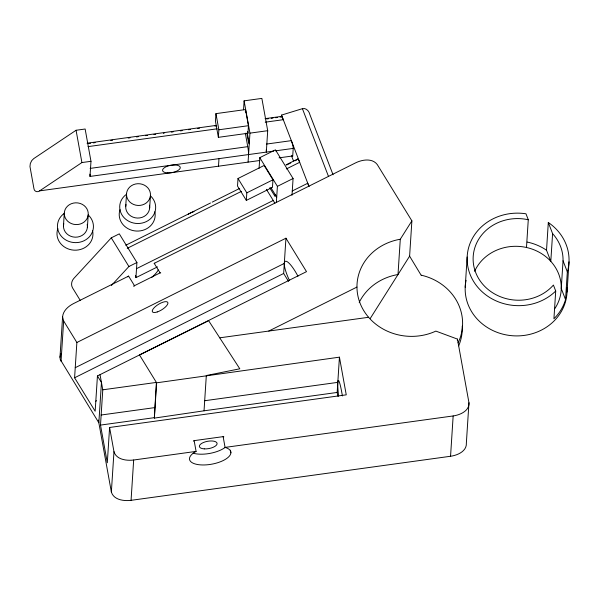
<?xml version="1.0" encoding="UTF-8"?>
<svg xmlns="http://www.w3.org/2000/svg" width="599" height="599" viewBox="0 0 599 599"><rect width="100%" height="100%" fill="white"/><g stroke="black" fill="none" stroke-linecap="round" stroke-linejoin="round"><path stroke-width="0.9" d="M63.464 225.786L64.28 213.184M97.442 375.94L95.159 411.228L74.59 377.782L76.874 342.493L285.94 238.2L306.508 271.647L97.442 375.94L101.448 382.462L98.842 422.782L60.237 359.452L59.982 357.251L62.588 316.931C63.045 310.769 68.301 306.261 73.452 303.618L128.598 276.109L134.476 285.663A20.995 7.435 -31.6 0 0 133.787 286.329M61.046 361.317L63.651 320.997L62.588 316.931M273.728 151.09L90 176.428L90.981 161.311L85.14 129.017L76.066 130.268L33.724 158.615L31.747 160.599L30.324 163.497L29.972 166.522L33.941 188.64C34.106 191.433 37.572 192.668 39.616 190.871L81.906 162.561L90.981 161.311M87.394 227.403L88.21 214.801A11.995 10.879 3.7 0 0 71.236 203.765A11.995 10.879 3.7 0 0 69.357 222.521A11.995 10.879 3.7 0 0 88.21 214.824M102.781 389.807L156.376 382.409L154.347 418.102L204.034 410.809L206.318 375.528L239.802 368.797L208.632 320.69L139.5 354.96L156.624 382.813L339.438 357.161L346.252 394.838L109.595 427.476L107.311 462.757L100.497 425.088L102.781 389.807L100.033 374.645M125.7 206.662L126.516 194.069M160.727 272.889A20.995 7.435 -31.6 0 0 160.083 272.889L154.205 263.335L355.701 162.816C362.238 159.611 372.256 157.919 377.258 164.553L411.887 220.866L400.289 239.241A53.985 48.968 3.7 0 0 360.036 303.116A53.985 48.968 3.7 0 0 435.87 331.105L457.449 339.094L468.965 402.73L466.359 443.058C466.958 451.272 457.374 455.337 450.553 456.266L131.061 500.33C123.978 501.243 113.735 499.985 111.362 492.019L113.975 451.691L109.595 427.476M157.492 266.884L135.936 277.637L136.916 262.519L119.291 233.85L111.272 237.848L73.744 278.52C71.536 280.968 70.817 284.899 72.509 287.82L80.348 300.563M149.63 208.28L150.446 195.678A11.995 10.879 3.7 0 0 133.472 184.642A11.995 10.879 3.7 0 0 131.585 203.398A11.995 10.879 3.7 0 0 150.439 195.708M131.061 500.33L133.667 460.01L196.09 451.399L194.143 440.639L223.127 436.641A20.995 8.626 -10.3 0 1 223.861 436.866M154.347 418.102L156.624 382.813M215.947 113.63L215.453 121.193L218.373 137.336L247.956 133.255L248.45 125.7L245.53 109.55L215.947 113.63L218.867 129.781L218.373 137.336M218.493 166.2L218.979 158.645M238.005 178.502L237.518 186.064L246.331 200.395L272.463 187.36L272.957 179.805L264.137 165.466L238.005 178.502L246.818 192.841L246.331 200.395M243.531 109.774L244.107 100.849L261.86 98.401L267.701 130.694L266.315 152.116A5.997 0.554 82.1 0 0 266.241 149.855M245.365 112.073L245.47 110.396M248.772 141.162L248.645 143.049L246.863 133.18M248.076 162.119L249.948 133.143L244.107 100.849M259.082 168.379L259.771 157.672L275.45 149.847L293.083 178.517L291.998 195.281M275.241 194.66L275.121 196.547L269.73 187.794M265.222 122.189L283.275 119.695A6.102 0.988 72.9 0 0 281.433 116.408L281.515 115.09L302.413 108.674C306.119 107.618 309.234 111.287 309.893 114.611L333.051 174.766M276.364 202.402L277.404 186.341L259.771 157.672M288.561 281.448L283.664 273.481L285.94 238.2M266.428 144.082L291.339 140.645A6.08 0.988 72.9 0 1 293.211 148.44L292.709 155.965L279.044 157.851M337.821 396.126L337.155 392.45L339.438 357.161M400.289 239.241L398.006 274.522A53.985 48.968 3.7 0 0 359.213 302.428M370.309 318.376L409.611 256.155L411.887 220.866M421.307 275.518L409.611 256.155M457.359 340.561L457.449 339.094M450.553 456.266L453.158 415.946C459.98 415.01 469.564 410.951 468.965 402.73M465.206 287.243L467.16 257.001M526.484 247.484L528.273 219.758L525.974 213.791A50.982 46.243 3.7 0 0 469.998 274.177A50.982 46.243 3.7 0 0 555.715 291.032L553.925 318.758A50.982 46.243 3.7 0 0 565.538 299.62L567.328 271.894A50.982 46.243 3.7 0 0 548.31 222.499L546.52 250.217L550.803 261.344L552.592 233.625L548.31 222.499M552.592 233.625A44.985 40.807 3.7 0 1 563.045 260.775L561.256 288.493L565.538 299.62M567.058 292.05L569.013 261.808M59.982 357.251L60.843 353.545M111.392 285.498L128.905 266.518L136.916 262.519M125.768 245.246L210.511 202.979M212.181 202.14L239.682 188.423M286.622 165.01L290.8 162.921M294.985 160.832L296.662 160M127.25 248.315L241.479 191.336M286.337 168.955L299.68 162.299A6.08 0.988 72.9 0 0 297.486 159.544M246.818 192.841L272.957 179.805M277.404 186.341L293.083 178.517M136.497 268.674L273.241 200.463A5.997 1.363 63.5 0 1 274.821 203.488M292.192 191.006L307.744 183.249A6.08 0.988 72.9 0 1 308.829 186.559M134.011 285.918L160.083 272.889M75.242 367.696L284.315 263.403M74.59 377.782L283.664 273.481M95.81 401.143L96.619 400.738M268.771 331.06L356.952 287.063M286.045 164.83L297.718 159.012M87.057 143.213L216.157 125.408M265.072 118.654L282.024 116.333M88.749 143.505L90.584 143.258M93.332 142.876L95.166 142.622M110.763 140.473L112.597 140.218M128.193 138.07L130.028 137.815M136.452 136.931L138.287 136.677M145.624 135.666L147.459 135.411M153.883 134.528L155.718 134.273M171.269 132.124L173.089 131.877M180.374 130.874L182.193 130.619M188.565 129.743L190.385 129.489M197.67 128.486L199.489 128.238M214.914 126.104L216.688 125.865M266.735 118.961L268.524 118.714M271.212 118.34L273.002 118.093M275.69 117.726L277.479 117.479M280.167 117.105L281.957 116.857M88.06 146.62L217.123 128.822M218.867 129.781L248.45 125.7M249.948 133.143L267.701 130.694M90.112 168.401L247.754 146.658A5.997 0.554 82.1 0 1 248.563 154.564M275.585 150.836L293.196 148.41M39.616 190.871L259.914 160.487M219.728 337.821L368.595 317.29M101.149 415.01L154.752 407.612M204.686 400.724L337.806 382.364M100.497 425.088L154.1 417.698M204.034 410.809L337.155 392.45M196.09 451.399A20.995 8.626 -10.3 0 0 195.079 463.94A20.995 8.626 -10.3 0 0 224.468 459.89A20.995 8.626 -10.3 0 0 225.074 447.401L453.158 415.946M133.667 460.01C126.591 460.923 116.348 459.665 113.975 451.691M270.83 187.494L276.708 197.049M266.383 189.314L273.241 200.463M111.272 237.848L128.905 266.518M63.651 320.997L76.874 342.493M563.045 260.775L567.328 271.894M555.715 291.032L553.416 285.057A44.985 40.807 3.7 0 1 495.71 294.558A44.985 40.807 3.7 0 1 476.235 243.988A44.985 40.807 3.7 0 1 528.273 219.758M302.413 108.674L328.537 176.54M281.515 115.09L308.987 186.439M291.526 155.845L293.525 161.041M247.634 131.466L247.956 133.255M247.312 133.09L249.259 143.85M245.32 133.203L247.754 146.658M230.398 450.156L230.885 452.844M223.127 436.641L225.074 447.401M76.066 130.268L81.906 162.561M98.363 420.124L111.362 492.019M87.214 224.333A11.995 10.879 3.7 0 1 75.219 237.189A11.995 10.879 3.7 0 1 63.786 223.652M88.412 215.131A17.992 16.323 3.7 0 1 87.611 238.477A17.992 16.323 3.7 0 1 61.907 236.897A17.992 16.323 3.7 0 1 63.936 213.626M92.613 230.907A17.992 16.323 3.7 0 1 73.969 250.157A17.992 16.323 3.7 0 1 57.804 228.766M149.451 205.21A11.995 10.879 3.7 0 1 137.456 218.066A11.995 10.879 3.7 0 1 126.022 204.536M150.648 196.015A17.992 16.323 3.7 0 1 149.84 219.361A17.992 16.323 3.7 0 1 124.143 217.774A17.992 16.323 3.7 0 1 126.172 194.51M154.842 211.784A17.992 16.323 3.7 0 1 136.205 231.042A17.992 16.323 3.7 0 1 120.04 209.65M338.622 396.179A20.995 1.947 82.1 0 1 338.36 380.402A20.995 1.947 82.1 0 1 342.396 395.954M225.246 447.371A20.995 8.626 -10.3 0 1 193.185 453.196M193.365 441.074A20.995 8.626 -10.3 0 1 194.143 440.639M158.278 269.954A20.995 7.435 -31.6 0 1 151.554 277.569M127.819 276.865A20.995 7.435 -31.6 0 1 128.598 276.109M154.205 263.335A20.995 7.435 -31.6 0 1 154.804 263.335M289.369 280.28A20.995 4.777 63.5 0 1 285.251 261.329A20.995 4.777 63.5 0 1 297.973 276.244M421.329 275.203A53.985 48.968 3.7 0 1 458.063 342.905M462.218 326.096A53.985 48.968 3.7 0 1 458.684 345.848M135.546 275.48A5.997 1.363 63.5 0 1 135.936 277.637M188.273 214.21A9 3.19 -31.6 0 1 194.016 211.612M89.932 174.174A5.997 0.554 82.1 0 1 90 176.428M292.716 155.995A6.05 0.981 72.9 0 1 291.878 156.047M163.355 133.36A9 3.699 -10.3 0 1 164.186 133.165M281.433 116.416A22.028 8.558 -21.1 0 1 282.421 116.258M567.006 287.505A50.982 46.243 3.7 0 1 512.774 335.769A50.982 46.243 3.7 0 1 466.089 280.317M527.165 242.048A50.982 46.243 3.7 0 1 546.52 250.217M474.625 271.295A44.985 40.807 3.7 0 1 536.479 250.876A44.985 40.807 3.7 0 1 554.741 308.74M204.281 448.883A9 3.699 -10.3 0 0 217.093 443.38A9 3.699 -10.3 0 0 203.316 442.549A9 3.699 -10.3 0 0 204.281 448.883M157.245 311.952A9 3.19 -31.6 0 0 167.847 302.547A9 3.19 -31.6 0 0 155.186 306.74A9 3.19 -31.6 0 0 157.245 311.952M167.45 172.894A9 3.699 -10.3 0 0 180.262 167.391A9 3.699 -10.3 0 0 166.492 166.567A9 3.699 -10.3 0 0 167.45 172.894"/></g></svg>
